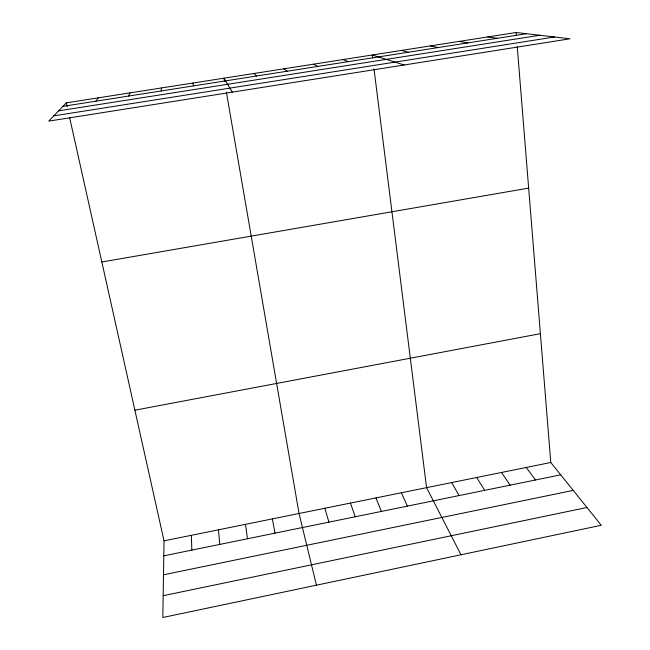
<?xml version="1.0" encoding="UTF-8"?>
<svg xmlns="http://www.w3.org/2000/svg" width="650" height="650" viewBox="0 0 650 650"><rect width="100%" height="100%" fill="white"/><g stroke="black" fill="none" stroke-linecap="round" stroke-linejoin="round"><path stroke-width="0.97" d="M69.599 117.463L164.036 540.841L162.825 617.5L601.274 525.273L550.786 462.491L517.246 46.654M161.176 90.968L161.533 87.953M128.651 96.062L130 92.885M95.916 101.197L98.272 97.849M66.341 102.838L48.726 121.136L569.993 38.789L516.1 32.5L66.341 102.838L67.21 106.738M163.174 595.709L586.983 507.496M163.499 574.795L573.227 490.392M163.8 555.839L560.714 474.833M164.036 540.841L550.786 462.491M134.899 410.191L540.394 333.669M101.839 261.983L528.653 188.11M53.812 115.854L554.515 36.985M62.953 106.356L526.524 33.719M58.63 110.841L539.776 35.262M487.679 36.944L497.266 38.301M459.087 41.421L467.829 42.916M430.316 45.914L438.206 47.556M401.375 50.44L408.403 52.227M404.129 64.992L372.263 54.998L372.629 57.964M342.964 59.581L348.229 61.652M313.495 64.188L317.858 66.414M283.839 68.827L287.292 71.207M254.004 73.491L256.539 76.026M526.207 467.472L535.511 479.976M501.491 472.477L510.169 485.152M476.653 477.514L484.697 490.352M232.31 92.138L223.982 78.187L224.494 81.177M451.677 482.568L459.079 495.576M460.98 554.783L426.571 487.654L373.994 68.835M401.334 492.765L407.436 506.114M375.968 497.908L381.404 511.428M350.464 503.076L355.233 516.774M324.821 508.267L328.916 522.145M316.428 585.187L299.041 513.492L226.387 92.138M192.855 83.054L193.489 85.906M272.342 518.903L275.031 533.138M245.489 524.339L247.463 538.769M218.489 529.807L219.732 544.424M516.1 32.5L516.344 35.531M191.336 535.308L191.847 550.119"/></g></svg>
